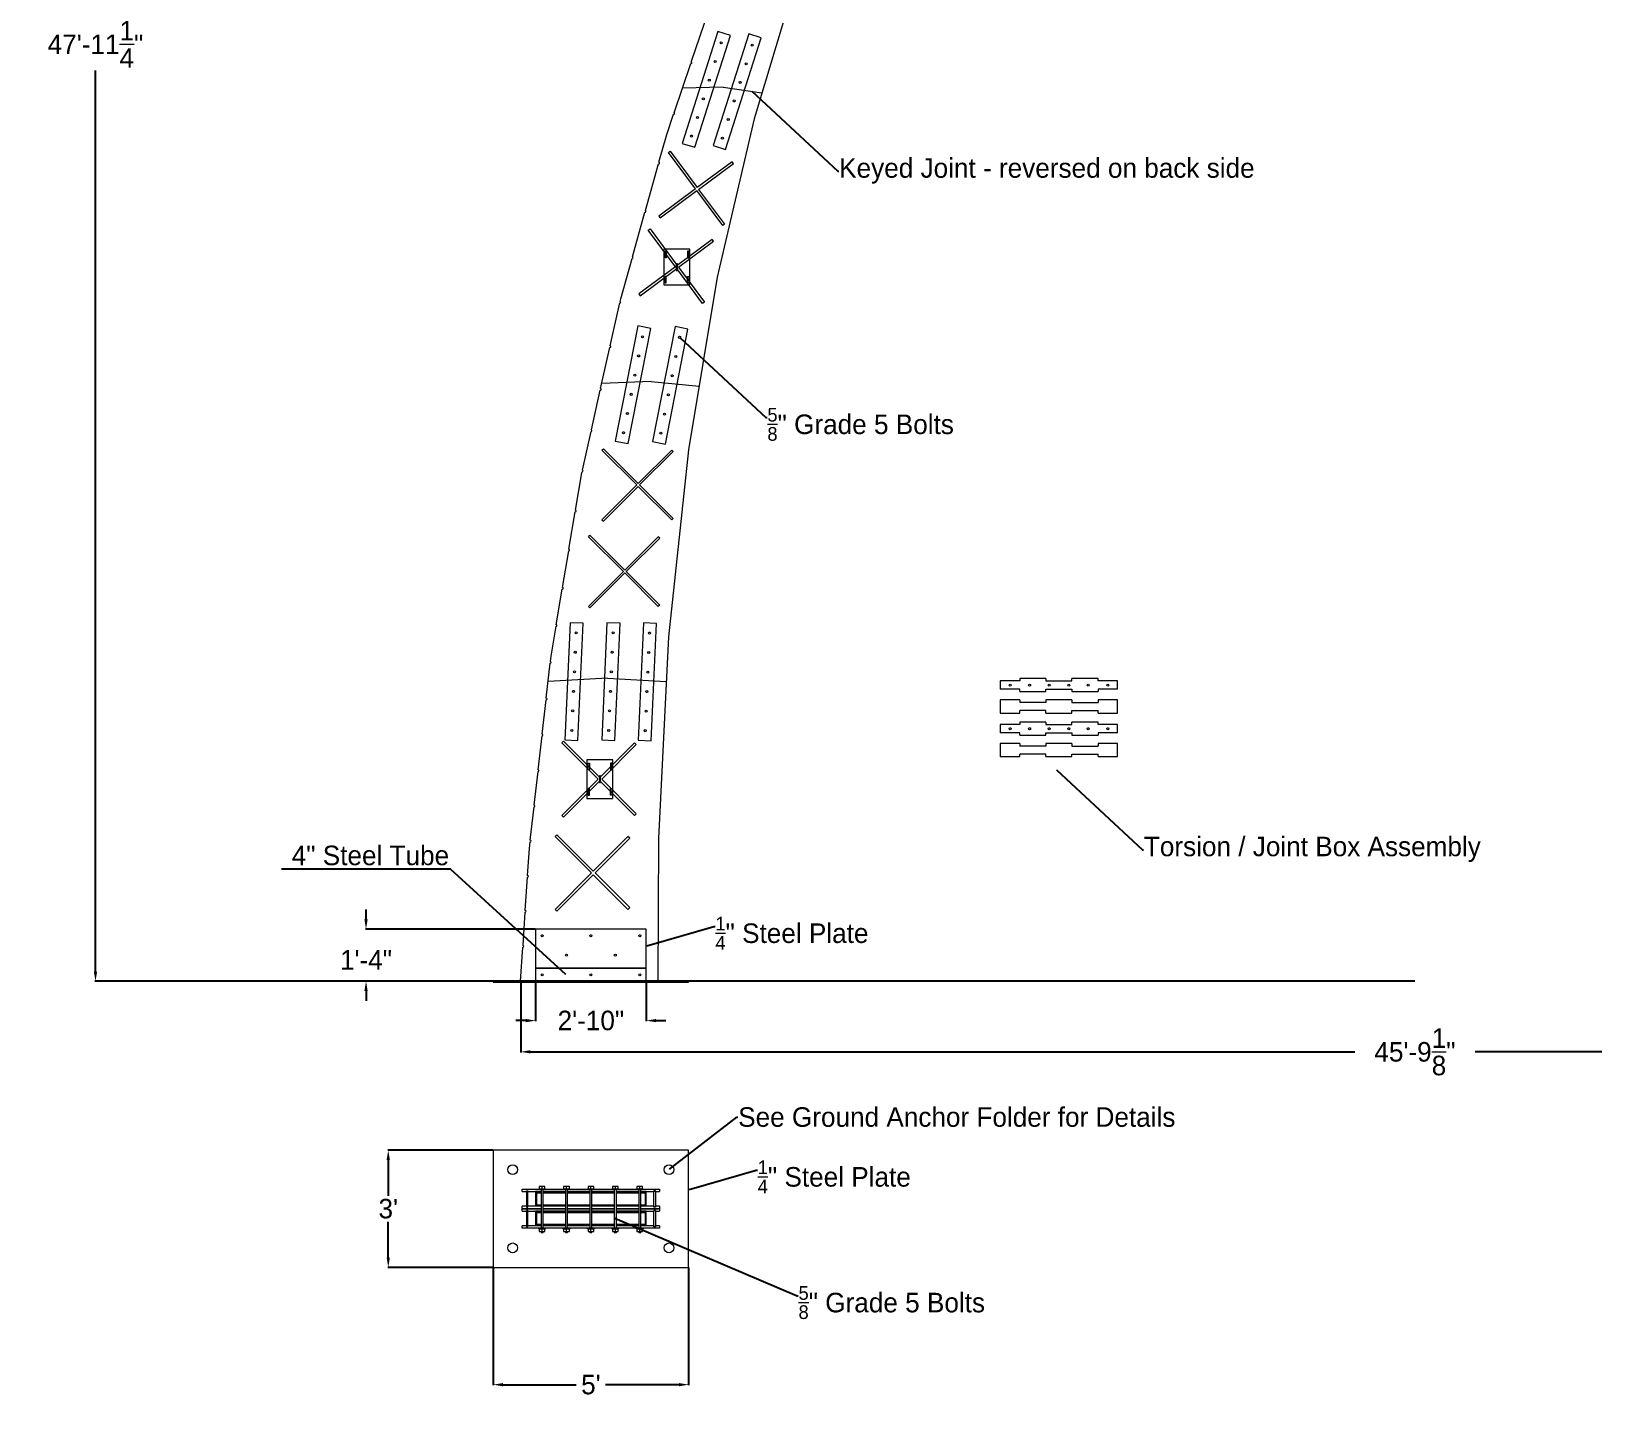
# Model space of a CAD drawing. Extents: x 0 to 8043, y -128 to 1090.
# Drawn here: x 6340.9 to 6820.6, y -127.7 to 295.4 of the extents above; entities that cross this region are included whole.
import ezdxf
from ezdxf import colors
from ezdxf.entities.mleader import LeaderData, LeaderLine
from ezdxf.math import Vec2, Vec3

# ---------------------------------------------------------------- set-up
doc = ezdxf.new("R2010")
doc.units = 0
doc.header["$MEASUREMENT"] = 0
doc.layers.get('0').update_dxf_attribs({"linetype": 'CONTINUOUS', "lineweight": 9})
doc.layers.get('Defpoints').update_dxf_attribs({"linetype": 'CONTINUOUS', "lineweight": 9})
for name, color, linetype, lineweight in [('Annotation', 7, 'CONTINUOUS', 9), ('Base Plates', 6, 'CONTINUOUS', 9), ('Compression Box', 1, 'CONTINUOUS', 9), ('Interior Blocking', 6, 'CONTINUOUS', 9), ('Joints', 3, 'CONTINUOUS', 9)]:
    doc.layers.add(name, color=color, linetype=linetype, lineweight=lineweight)
doc.dimstyles.get("Standard").update_dxf_attribs({"dimtxt": 0.18, "dimasz": 0.18, "dimexe": 0.18, "dimexo": 0.0625, "dimgap": 0.09, "dimtad": 0, "dimtih": 1, "dimtoh": 1, "dimdec": 4, "dimzin": 0, "dimdsep": 46, "dimtxsty": 'Standard', "dimcen": 0.09, "dimadec": 0, "dimazin": 0, "dimtfac": 1, "dimtdec": 4, "dimtofl": 0, "dimtmove": 2, "dimatfit": 3, "dimfxl": 1, "dimtolj": 1, "dimtzin": 0, "dimarcsym": 0})

# ---------------------------------------------------------------- blocks, each defined once
blk = doc.blocks.new('*U6')
at = {"layer": 'Joints'}
blk.add_circle((0, 0), 0.312, dxfattribs=at)
blk = doc.blocks.new('*U7')
at = {"layer": 'Joints', "color": 0, "linetype": 'ByBlock', "lineweight": -2, "transparency": 16777216}
for p in [(0, 0), (0, -6), (0, -12), (0, -18), (0, -24), (0, -30)]:
    blk.add_blockref('*U6', p, dxfattribs=at)
blk = doc.blocks.new('*U8')
at = {"layer": 'Joints'}
blk.add_circle((0, 0), 0.312, dxfattribs=at)
blk = doc.blocks.new('*U9')
at = {"layer": 'Joints', "color": 0, "linetype": 'ByBlock', "lineweight": -2, "transparency": 16777216}
for p in [(0, 0), (0, -6), (0, -12), (0, -18), (0, -24), (0, -30)]:
    blk.add_blockref('*U8', p, dxfattribs=at)
blk = doc.blocks.new('*U10')
at = {"layer": 'Joints'}
blk.add_circle((0, 0), 0.312, dxfattribs=at)
blk = doc.blocks.new('*U11')
at = {"layer": 'Joints', "color": 0, "linetype": 'ByBlock', "lineweight": -2, "transparency": 16777216}
for p in [(0, 0), (0, -6), (0, -12), (0, -18), (0, -24), (0, -30)]:
    blk.add_blockref('*U10', p, dxfattribs=at)
blk = doc.blocks.new('*U20')
at = {"layer": 'Joints'}
blk.add_circle((0, 0), 0.312, dxfattribs=at)
blk = doc.blocks.new('*U21')
at = {"layer": 'Joints', "color": 0, "linetype": 'ByBlock', "lineweight": -2, "transparency": 16777216}
for p in [(0, 0), (0, -6), (0, -12), (0, -18), (0, -24), (0, -30)]:
    blk.add_blockref('*U20', p, dxfattribs=at)
blk = doc.blocks.new('*U25')
at = {"layer": 'Joints'}
blk.add_circle((0, 0), 0.312, dxfattribs=at)
blk = doc.blocks.new('*U26')
at = {"layer": 'Joints', "color": 0, "linetype": 'ByBlock', "lineweight": -2, "transparency": 16777216}
for p in [(0, 0), (0, -6), (0, -12), (0, -18), (0, -24), (0, -30)]:
    blk.add_blockref('*U25', p, dxfattribs=at)
blk = doc.blocks.new('*U27')
at = {"layer": 'Joints'}
blk.add_circle((0, 0), 0.312, dxfattribs=at)
blk = doc.blocks.new('*U28')
at = {"layer": 'Joints', "color": 0, "linetype": 'ByBlock', "lineweight": -2, "transparency": 16777216}
for p in [(0, 0), (0, -6), (0, -12), (0, -18), (0, -24), (0, -30)]:
    blk.add_blockref('*U27', p, dxfattribs=at)
blk = doc.blocks.new('*U29')
at = {"layer": 'Joints'}
blk.add_circle((0, 0), 0.312, dxfattribs=at)
blk = doc.blocks.new('*U30')
at = {"layer": 'Joints', "color": 0, "linetype": 'ByBlock', "lineweight": -2, "transparency": 16777216}
for p in [(0, 0), (0, -6), (0, -12), (0, -18), (0, -24), (0, -30)]:
    blk.add_blockref('*U29', p, dxfattribs=at)
blk = doc.blocks.new('*U31')
at = {"layer": 'Joints'}
blk.add_circle((0, 0), 0.312, dxfattribs=at)
blk = doc.blocks.new('*U32')
at = {"layer": 'Joints', "color": 0, "linetype": 'ByBlock', "lineweight": -2, "transparency": 16777216}
for p in [(0, 0), (0, -6), (0, -12), (0, -18), (0, -24), (0, -30)]:
    blk.add_blockref('*U31', p, dxfattribs=at)
blk = doc.blocks.new('*D80')
at = {"layer": 'Annotation', "color": 0, "lineweight": -2, "transparency": 16777216}
for p, q in [((6482.71, -84.07), (6482.71, -120.19)), ((6542.71, -84.07), (6542.71, -120.19)), ((6485.71, -120.01), (6508.21, -120.01)), ((6539.71, -120.01), (6517.21, -120.01))]:
    blk.add_line(p, q, dxfattribs=at)
at = {"layer": 'Annotation', "color": 0, "transparency": 16777216}
for points in [[(6485.71, -119.51), (6485.71, -120.51), (6482.71, -120.01)], [(6539.71, -119.51), (6539.71, -120.51), (6542.71, -120.01)]]:
    blk.add_solid(points, dxfattribs=at)
at = {"layer": 'Defpoints', "color": 0, "transparency": 16777216}
for p in [(6482.71, -84.01), (6542.71, -84.01), (6542.71, -120.01)]:
    blk.add_point(p, dxfattribs=at)
at = {"layer": 'Annotation', "color": 0, "transparency": 16777216, "insert": (6512.71, -120.01), "char_height": 6, "attachment_point": 5}
blk.add_mtext("\\A1;5'", dxfattribs=at)
blk = doc.blocks.new('*D81')
at = {"layer": 'Annotation', "color": 0, "lineweight": -2, "transparency": 16777216}
for p, q in [((6482.65, -48.01), (6450.32, -48.01)), ((6450.5, -51.01), (6450.5, -62.01)), ((6450.5, -81.01), (6450.5, -70.01)), ((6482.65, -84.01), (6450.32, -84.01))]:
    blk.add_line(p, q, dxfattribs=at)
at = {"layer": 'Annotation', "color": 0, "transparency": 16777216}
for points in [[(6450, -51.01), (6451, -51.01), (6450.5, -48.01)], [(6450, -81.01), (6451, -81.01), (6450.5, -84.01)]]:
    blk.add_solid(points, dxfattribs=at)
at = {"layer": 'Defpoints', "color": 0, "transparency": 16777216}
for p in [(6482.71, -48.01), (6450.5, -84.01), (6482.71, -84.01)]:
    blk.add_point(p, dxfattribs=at)
at = {"layer": 'Annotation', "color": 0, "transparency": 16777216, "insert": (6450.5, -66.01), "char_height": 6, "attachment_point": 5}
blk.add_mtext("\\A1;3'", dxfattribs=at)
blk = doc.blocks.new('*D82')
at = {"layer": 'Annotation', "color": 0, "lineweight": -2, "transparency": 16777216}
for p, q in [((6443.67, 22.81), (6443.67, 25.81)), ((6495.65, 19.81), (6443.49, 19.81)), ((6495.65, 3.81), (6443.49, 3.81)), ((6443.67, 0.81), (6443.67, -2.19))]:
    blk.add_line(p, q, dxfattribs=at)
at = {"layer": 'Annotation', "color": 0, "transparency": 16777216}
for points in [[(6443.17, 22.81), (6444.17, 22.81), (6443.67, 19.81)], [(6443.17, 0.81), (6444.17, 0.81), (6443.67, 3.81)]]:
    blk.add_solid(points, dxfattribs=at)
at = {"layer": 'Defpoints', "color": 0, "transparency": 16777216}
for p in [(6495.71, 19.81), (6443.67, 3.81), (6495.71, 3.81)]:
    blk.add_point(p, dxfattribs=at)
at = {"layer": 'Annotation', "color": 0, "transparency": 16777216, "insert": (6443.67, 10.38), "char_height": 6, "attachment_point": 5}
blk.add_mtext('\\A1;1\'-4"', dxfattribs=at)
blk = doc.blocks.new('*D83')
at = {"layer": 'Annotation', "color": 0, "lineweight": -2, "transparency": 16777216}
for p, q in [((6495.71, 3.74), (6495.71, -8.44)), ((6529.71, 3.74), (6529.71, -8.44)), ((6492.71, -8.26), (6489.71, -8.26)), ((6532.71, -8.26), (6535.71, -8.26))]:
    blk.add_line(p, q, dxfattribs=at)
at = {"layer": 'Annotation', "color": 0, "transparency": 16777216}
for points in [[(6492.71, -7.76), (6492.71, -8.76), (6495.71, -8.26)], [(6532.71, -7.76), (6532.71, -8.76), (6529.71, -8.26)]]:
    blk.add_solid(points, dxfattribs=at)
at = {"layer": 'Defpoints', "color": 0, "transparency": 16777216}
for p in [(6495.71, 3.81), (6529.71, 3.81), (6529.71, -8.26)]:
    blk.add_point(p, dxfattribs=at)
at = {"layer": 'Annotation', "color": 0, "transparency": 16777216, "insert": (6512.71, -8.26), "char_height": 6, "attachment_point": 5}
blk.add_mtext('\\A1;2\'-10"', dxfattribs=at)
blk = doc.blocks.new('*U84')
at = {"layer": 'Joints'}
blk.add_circle((0, 0), 0.312, dxfattribs=at)
blk = doc.blocks.new('*U85')
at = {"layer": 'Joints', "color": 0, "linetype": 'ByBlock', "lineweight": -2, "transparency": 16777216}
for p in [(0, 0), (0, -6), (0, -12), (0, -18), (0, -24), (0, -30)]:
    blk.add_blockref('*U84', p, dxfattribs=at)
blk = doc.blocks.new('*D86')
at = {"layer": 'Annotation', "color": 0, "lineweight": -2, "transparency": 16777216}
for p, q in [((6491.15, 3.74), (6491.15, -18.02)), ((7040.26, 3.74), (7040.26, -18.02)), ((6494.15, -17.84), (6747.2, -17.84)), ((7037.26, -17.84), (6784.2, -17.84))]:
    blk.add_line(p, q, dxfattribs=at)
at = {"layer": 'Annotation', "color": 0, "transparency": 16777216}
for points in [[(6494.15, -17.34), (6494.15, -18.34), (6491.15, -17.84)], [(7037.26, -17.34), (7037.26, -18.34), (7040.26, -17.84)]]:
    blk.add_solid(points, dxfattribs=at)
at = {"layer": 'Defpoints', "color": 0, "transparency": 16777216}
for p in [(6491.15, 3.81), (7040.26, 3.81), (7040.26, -17.84)]:
    blk.add_point(p, dxfattribs=at)
at = {"layer": 'Annotation', "color": 0, "transparency": 16777216, "insert": (6765.7, -17.84), "char_height": 6, "attachment_point": 5}
blk.add_mtext('\\A1;45\'-9{\\H1.000000x;\\S1/8;}"', dxfattribs=at)
blk = doc.blocks.new('*D87')
at = {"layer": 'Annotation', "color": 0, "lineweight": -2, "transparency": 16777216}
for p, q in [((6765.64, 579.03), (6360.44, 579.03)), ((6360.62, 576.03), (6360.62, 299.42)), ((6360.62, 6.81), (6360.62, 283.42)), ((6765.64, 3.81), (6360.44, 3.81))]:
    blk.add_line(p, q, dxfattribs=at)
at = {"layer": 'Annotation', "color": 0, "transparency": 16777216}
for points in [[(6360.12, 576.03), (6361.12, 576.03), (6360.62, 579.03)], [(6360.12, 6.81), (6361.12, 6.81), (6360.62, 3.81)]]:
    blk.add_solid(points, dxfattribs=at)
at = {"layer": 'Defpoints', "color": 0, "transparency": 16777216}
for p in [(6765.7, 579.03), (6360.62, 3.81), (6765.7, 3.81)]:
    blk.add_point(p, dxfattribs=at)
at = {"layer": 'Annotation', "color": 0, "transparency": 16777216, "insert": (6360.62, 291.42), "char_height": 6, "attachment_point": 5}
blk.add_mtext('\\A1;47\'-11{\\H1.000000x;\\S1/4;}"', dxfattribs=at)

msp = doc.modelspace()

# ---------------------------------------------------------------- linework, layer by layer
for p, q in [((6553.34246, 278.24739), (6540.82786, 277.9806)), ((6553.34246, 278.24739), (6565.2264, 276.54824)), ((6531.18617, 187.9173), (6516.05396, 187.34376)), ((6531.18617, 187.9173), (6545.92812, 186.49815)), ((6517.80149, 96.80613), (6499.58682, 95.79987)), ((6517.80149, 96.80613), (6535.85383, 95.80884)), ((6492.89741, -60.76103), (6492.89741, -60.51103)), ((6492.89741, -60.51103), (6493.39741, -60.51103)), ((6493.39741, -60.51103), (6493.39741, -60.76103)), ((6532.53148, -60.51103), (6532.03148, -60.51103)), ((6532.03148, -60.51103), (6532.03148, -60.76103)), ((6532.53148, -60.76103), (6532.53148, -60.51103)), ((6492.89741, -65.26103), (6492.89741, -65.51103)), ((6492.89741, -65.51103), (6493.39741, -65.51103)), ((6492.89741, -66.76103), (6492.89741, -66.51103)), ((6492.89741, -66.51103), (6493.39741, -66.51103)), ((6493.39741, -65.51103), (6493.39741, -65.26103)), ((6493.39741, -66.51103), (6493.39741, -66.76103)), ((6532.03148, -65.51103), (6532.03148, -65.26103)), ((6532.53148, -65.51103), (6532.03148, -65.51103)), ((6532.53148, -66.51103), (6532.03148, -66.51103)), ((6532.03148, -66.51103), (6532.03148, -66.76103)), ((6532.53148, -65.26103), (6532.53148, -65.51103)), ((6532.53148, -66.76103), (6532.53148, -66.51103)), ((6492.89741, -71.26103), (6492.89741, -71.51103)), ((6492.89741, -71.51103), (6493.39741, -71.51103)), ((6493.39741, -71.51103), (6493.39741, -71.26103)), ((6532.03148, -71.51103), (6532.03148, -71.26103)), ((6532.53148, -71.51103), (6532.03148, -71.51103)), ((6532.53148, -71.26103), (6532.53148, -71.51103))]:
    msp.add_line(p, q)
for points in [[(6831.21171, 508.98447), (6813.13999, 521.50949), (6795.97652, 530.37006), (6780.0537, 535.63554), (6765.70394, 537.37529), (6751.35415, 535.63554), (6735.43125, 530.37006), (6718.26764, 521.50949), (6700.19574, 508.98447), (6681.54796, 492.72564), (6662.65671, 472.66364), (6643.85441, 448.72912), (6625.47347, 420.85272), (6607.84631, 388.96508), (6591.30533, 352.99684), (6576.18296, 312.87864), (6562.81161, 268.54113), (6551.52368, 219.91495), (6542.6516, 166.93074), (6536.52777, 109.51915), (6533.48462, 47.6108), (6533.28148, 3.80613), (6491.14741, 3.80613), (6491.83589, 14.31633)], [(6543.53505, 285.96468), (6548.91779, 301.83948)], [(6538.26779, 270.43045), (6543.37449, 285.49116)], [(6533.60568, 255.20239), (6536.0012, 263.7458), (6538.10724, 269.95693)], [(6529.44712, 240.37121), (6533.47069, 254.72096)], [(6525.46824, 226.18088), (6529.31213, 239.88978)], [(6521.68078, 212.51221), (6521.85834, 213.30646), (6525.33325, 225.69944)], [(6518.63081, 198.86989), (6521.57169, 212.02425)], [(6515.69379, 185.73278), (6518.52172, 198.38194)], [(6512.85497, 173.03487), (6515.5847, 185.24482)], [(6510.10114, 160.71716), (6512.74588, 172.54691)], [(6507.98693, 148.40434), (6509.90981, 159.86132), (6509.99205, 160.2292)], [(6505.97431, 136.41265), (6507.90417, 147.91124)], [(6504.01086, 124.71394), (6505.89155, 135.91955)], [(6502.08895, 113.26275), (6503.9281, 124.22084)], [(6500.28317, 101.98379), (6500.46099, 103.56293), (6502.0062, 112.76964)], [(6499.01438, 90.71636), (6500.22722, 101.48693)], [(6497.76585, 79.62882), (6498.95843, 90.2195)], [(6496.53333, 68.68344), (6497.7099, 79.13196)], [(6495.31277, 57.84428), (6496.47738, 68.18658)], [(6494.10027, 47.0768), (6495.25682, 57.34742)], [(6493.27606, 36.3015), (6493.8173, 44.56387), (6494.04433, 46.57994)], [(6492.57196, 25.55284), (6493.24338, 35.80257)], [(6491.86858, 14.81526), (6492.53927, 25.05391)], [(6491.64741, -60.76103), (6491.64741, -60.01103), (6533.78148, -60.01103), (6533.78148, -60.76103)], [(6491.64741, -60.76103), (6492.89741, -60.76103)], [(6493.39741, -60.76103), (6497.40194, -60.76103)], [(6498.02694, -60.76103), (6504.90194, -60.76103)], [(6505.52694, -60.76103), (6512.40194, -60.76103)], [(6513.02694, -60.76103), (6519.90194, -60.76103)], [(6520.52694, -60.76103), (6527.40194, -60.76103)], [(6528.02694, -60.76103), (6532.03148, -60.76103)], [(6532.53148, -60.76103), (6533.78148, -60.76103)], [(6492.89741, -65.26103), (6491.64741, -65.26103)], [(6497.40194, -66.01103), (6491.64741, -66.01103), (6491.64741, -65.26103)], [(6491.64741, -66.76103), (6491.64741, -66.01103), (6497.40194, -66.01103)], [(6491.64741, -66.76103), (6492.89741, -66.76103)], [(6497.40194, -65.26103), (6493.39741, -65.26103)], [(6493.39741, -66.76103), (6497.40194, -66.76103)], [(6504.90194, -65.26103), (6498.02694, -65.26103)], [(6504.90194, -66.01103), (6498.02694, -66.01103)], [(6498.02694, -66.01103), (6504.90194, -66.01103)], [(6498.02694, -66.76103), (6504.90194, -66.76103)], [(6512.40194, -65.26103), (6505.52694, -65.26103)], [(6512.40194, -66.01103), (6505.52694, -66.01103)], [(6505.52694, -66.01103), (6512.40194, -66.01103)], [(6505.52694, -66.76103), (6512.40194, -66.76103)], [(6519.90194, -65.26103), (6513.02694, -65.26103)], [(6519.90194, -66.01103), (6513.02694, -66.01103)], [(6513.02694, -66.01103), (6519.90194, -66.01103)], [(6513.02694, -66.76103), (6519.90194, -66.76103)], [(6527.40194, -65.26103), (6520.52694, -65.26103)], [(6527.40194, -66.01103), (6520.52694, -66.01103)], [(6520.52694, -66.01103), (6527.40194, -66.01103)], [(6520.52694, -66.76103), (6527.40194, -66.76103)], [(6533.78148, -65.26103), (6533.78148, -66.01103), (6528.02694, -66.01103)], [(6532.03148, -65.26103), (6528.02694, -65.26103)], [(6528.02694, -66.01103), (6533.78148, -66.01103), (6533.78148, -66.76103)], [(6528.02694, -66.76103), (6532.03148, -66.76103)], [(6533.78148, -65.26103), (6532.53148, -65.26103)], [(6532.53148, -66.76103), (6533.78148, -66.76103)], [(6533.78148, -71.26103), (6533.78148, -72.01103), (6491.64741, -72.01103), (6491.64741, -71.26103)], [(6492.89741, -71.26103), (6491.64741, -71.26103)], [(6497.40194, -71.26103), (6493.39741, -71.26103)], [(6504.90194, -71.26103), (6498.02694, -71.26103)], [(6512.40194, -71.26103), (6505.52694, -71.26103)], [(6519.90194, -71.26103), (6513.02694, -71.26103)], [(6527.40194, -71.26103), (6520.52694, -71.26103)], [(6532.03148, -71.26103), (6528.02694, -71.26103)], [(6533.78148, -71.26103), (6532.53148, -71.26103)]]:
    msp.add_lwpolyline(points)
for points in [[(6492.92241, -65.44853), (6493.37241, -65.44853), (6493.37241, -60.57353), (6492.92241, -60.57353)], [(6532.50648, -65.44853), (6532.05648, -65.44853), (6532.05648, -60.57353), (6532.50648, -60.57353)], [(6492.92241, -71.44853), (6493.37241, -71.44853), (6493.37241, -66.57353), (6492.92241, -66.57353)], [(6532.50648, -71.44853), (6532.05648, -71.44853), (6532.05648, -66.57353), (6532.50648, -66.57353)]]:
    msp.add_lwpolyline(points, close=True)
for centre, start, end in [((6543.45477, 285.72792), 251.2695167, 71.2695167), ((6538.18751, 270.19369), 251.2695167, 71.2695167), ((6533.53819, 254.96168), 254.3368574, 74.3368574), ((6529.37962, 240.13049), 254.3368574, 74.3368574), ((6525.40075, 225.94016), 254.3368574, 74.3368574), ((6521.62623, 212.26823), 257.3978224, 77.3978224), ((6518.57627, 198.62592), 257.3978224, 77.3978224), ((6515.63925, 185.4888), 257.3978224, 77.3978224), ((6512.80042, 172.79089), 257.3978224, 77.3978224), ((6510.0466, 160.47318), 257.3978224, 77.3978224), ((6507.94555, 148.15779), 260.4725822, 80.4725822), ((6505.93293, 136.1661), 260.4725822, 80.4725822), ((6503.96948, 124.46739), 260.4725822, 80.4725822), ((6502.04757, 113.01619), 260.4725822, 80.4725822), ((6500.25519, 101.73536), 263.575178, 83.575178), ((6498.98641, 90.46793), 263.575178, 83.575178), ((6497.73788, 79.38039), 263.575178, 83.575178), ((6496.50535, 68.43501), 263.575178, 83.575178), ((6495.28479, 57.59585), 263.575178, 83.575178), ((6494.0723, 46.82837), 263.575178, 83.575178), ((6493.25972, 36.05204), 266.2521082, 86.2521082), ((6492.55562, 25.30338), 266.2521082, 86.2521082), ((6491.85223, 14.5658), 266.2521082, 86.2521082)]:
    msp.add_arc(centre, 0.25, start, end)
at = {"layer": 'Base Plates'}
for p, q in [((6497.71444, -59.88603), (6497.71444, -59.13603)), ((6505.21444, -59.88603), (6505.21444, -59.13603)), ((6512.71444, -59.88603), (6512.71444, -59.13603)), ((6520.21444, -59.88603), (6520.21444, -59.13603)), ((6527.71444, -59.88603), (6527.71444, -59.13603)), ((6497.71444, -72.13603), (6497.46444, -72.26103)), ((6497.96445, -72.13603), (6497.71444, -72.26103)), ((6497.71444, -73.01103), (6497.71444, -72.26103)), ((6505.21444, -72.13603), (6504.96444, -72.26103)), ((6505.46445, -72.13603), (6505.21444, -72.26103)), ((6505.21444, -73.01103), (6505.21444, -72.26103)), ((6512.71444, -72.13603), (6512.46444, -72.26103)), ((6512.96445, -72.13603), (6512.71444, -72.26103)), ((6512.71444, -73.01103), (6512.71444, -72.26103)), ((6520.21444, -72.13603), (6519.96444, -72.26103)), ((6520.46445, -72.13603), (6520.21444, -72.26103)), ((6520.21444, -73.01103), (6520.21444, -72.26103)), ((6527.71444, -72.13603), (6527.46444, -72.26103)), ((6527.96445, -72.13603), (6527.71444, -72.26103)), ((6527.71444, -73.01103), (6527.71444, -72.26103))]:
    msp.add_line(p, q, dxfattribs=at)
for points in [[(6495.71444, 7.80613), (6529.71444, 7.80613), (6529.71444, 19.80613), (6495.71444, 19.80613)], [(6495.71444, 7.80613), (6495.71444, 3.80613), (6529.71444, 3.80613), (6529.71444, 7.80613)], [(6482.71444, 3.80613), (6482.71444, 3.55613), (6542.71444, 3.55613), (6542.71444, 3.80613)], [(6482.71444, -48.01103), (6482.71444, -84.01103), (6542.71444, -84.01103), (6542.71444, -48.01103)], [(6496.71444, -59.88603), (6498.71444, -59.88603), (6498.71444, -60.01103), (6496.71444, -60.01103)], [(6496.83944, -59.88603), (6498.58944, -59.88603), (6498.58944, -59.13603), (6496.83944, -59.13603)], [(6504.21444, -59.88603), (6506.21444, -59.88603), (6506.21444, -60.01103), (6504.21444, -60.01103)], [(6504.33944, -59.88603), (6506.08944, -59.88603), (6506.08944, -59.13603), (6504.33944, -59.13603)], [(6511.71444, -59.88603), (6513.71444, -59.88603), (6513.71444, -60.01103), (6511.71444, -60.01103)], [(6511.83944, -59.88603), (6513.58944, -59.88603), (6513.58944, -59.13603), (6511.83944, -59.13603)], [(6519.21444, -59.88603), (6521.21444, -59.88603), (6521.21444, -60.01103), (6519.21444, -60.01103)], [(6519.33944, -59.88603), (6521.08944, -59.88603), (6521.08944, -59.13603), (6519.33944, -59.13603)], [(6526.71444, -59.88603), (6528.71444, -59.88603), (6528.71444, -60.01103), (6526.71444, -60.01103)], [(6526.83944, -59.88603), (6528.58944, -59.88603), (6528.58944, -59.13603), (6526.83944, -59.13603)], [(6496.71444, -72.01103), (6498.71444, -72.01103), (6498.71444, -72.13603), (6496.71444, -72.13603)], [(6496.83944, -73.01103), (6498.58944, -73.01103), (6498.58944, -72.26103), (6496.83944, -72.26103)], [(6504.21444, -72.01103), (6506.21444, -72.01103), (6506.21444, -72.13603), (6504.21444, -72.13603)], [(6504.33944, -73.01103), (6506.08944, -73.01103), (6506.08944, -72.26103), (6504.33944, -72.26103)], [(6511.71444, -72.01103), (6513.71444, -72.01103), (6513.71444, -72.13603), (6511.71444, -72.13603)], [(6511.83944, -73.01103), (6513.58944, -73.01103), (6513.58944, -72.26103), (6511.83944, -72.26103)], [(6519.21444, -72.01103), (6521.21444, -72.01103), (6521.21444, -72.13603), (6519.21444, -72.13603)], [(6519.33944, -73.01103), (6521.08944, -73.01103), (6521.08944, -72.26103), (6519.33944, -72.26103)], [(6526.71444, -72.01103), (6528.71444, -72.01103), (6528.71444, -72.13603), (6526.71444, -72.13603)], [(6526.83944, -73.01103), (6528.58944, -73.01103), (6528.58944, -72.26103), (6526.83944, -72.26103)]]:
    msp.add_lwpolyline(points, close=True, dxfattribs=at)
for points in [[(6497.40194, -60.76103), (6495.71444, -60.76103), (6495.71444, -61.01103), (6497.40194, -61.01103)], [(6497.40194, -61.01103), (6495.71444, -61.01103), (6495.71444, -65.01103), (6497.40194, -65.01103)], [(6497.40194, -61.26103), (6495.96444, -61.26103), (6495.96444, -64.76103), (6497.40194, -64.76103)], [(6497.40194, -60.01103), (6497.40194, -72.01103)], [(6498.02694, -72.01103), (6498.02694, -60.01103)], [(6504.90194, -60.76103), (6498.02694, -60.76103)], [(6498.02694, -61.01103), (6504.90194, -61.01103)], [(6504.90194, -61.01103), (6498.02694, -61.01103)], [(6504.90194, -61.26103), (6498.02694, -61.26103)], [(6504.90194, -60.01103), (6504.90194, -72.01103)], [(6505.52694, -72.01103), (6505.52694, -60.01103)], [(6512.40194, -60.76103), (6505.52694, -60.76103)], [(6505.52694, -61.01103), (6512.40194, -61.01103)], [(6512.40194, -61.01103), (6505.52694, -61.01103)], [(6512.40194, -61.26103), (6505.52694, -61.26103)], [(6512.40194, -60.01103), (6512.40194, -72.01103)], [(6513.02694, -72.01103), (6513.02694, -60.01103)], [(6519.90194, -60.76103), (6513.02694, -60.76103)], [(6513.02694, -61.01103), (6519.90194, -61.01103)], [(6519.90194, -61.01103), (6513.02694, -61.01103)], [(6519.90194, -61.26103), (6513.02694, -61.26103)], [(6519.90194, -60.01103), (6519.90194, -72.01103)], [(6520.52694, -72.01103), (6520.52694, -60.01103)], [(6527.40194, -60.76103), (6520.52694, -60.76103)], [(6520.52694, -61.01103), (6527.40194, -61.01103)], [(6527.40194, -61.01103), (6520.52694, -61.01103)], [(6527.40194, -61.26103), (6520.52694, -61.26103)], [(6527.40194, -60.01103), (6527.40194, -72.01103)], [(6528.02694, -72.01103), (6528.02694, -60.01103)], [(6528.02694, -61.01103), (6529.71444, -61.01103), (6529.71444, -60.76103), (6528.02694, -60.76103)], [(6528.02694, -65.01103), (6529.71444, -65.01103), (6529.71444, -61.01103), (6528.02694, -61.01103)], [(6528.02694, -64.76103), (6529.46444, -64.76103), (6529.46444, -61.26103), (6528.02694, -61.26103)], [(6497.40194, -65.26103), (6495.71444, -65.26103), (6495.71444, -65.01103), (6497.40194, -65.01103)], [(6497.40194, -66.76103), (6495.71444, -66.76103), (6495.71444, -67.01103), (6497.40194, -67.01103)], [(6497.40194, -67.01103), (6495.71444, -67.01103), (6495.71444, -71.01103), (6497.40194, -71.01103)], [(6498.02694, -64.76103), (6504.90194, -64.76103)], [(6498.02694, -65.01103), (6504.90194, -65.01103)], [(6498.02694, -65.01103), (6504.90194, -65.01103)], [(6504.90194, -65.26103), (6498.02694, -65.26103)], [(6504.90194, -66.76103), (6498.02694, -66.76103)], [(6504.90194, -67.01103), (6498.02694, -67.01103)], [(6498.02694, -67.01103), (6504.90194, -67.01103)], [(6505.52694, -64.76103), (6512.40194, -64.76103)], [(6505.52694, -65.01103), (6512.40194, -65.01103)], [(6505.52694, -65.01103), (6512.40194, -65.01103)], [(6512.40194, -65.26103), (6505.52694, -65.26103)], [(6512.40194, -66.76103), (6505.52694, -66.76103)], [(6512.40194, -67.01103), (6505.52694, -67.01103)], [(6505.52694, -67.01103), (6512.40194, -67.01103)], [(6513.02694, -64.76103), (6519.90194, -64.76103)], [(6513.02694, -65.01103), (6519.90194, -65.01103)], [(6513.02694, -65.01103), (6519.90194, -65.01103)], [(6519.90194, -65.26103), (6513.02694, -65.26103)], [(6519.90194, -66.76103), (6513.02694, -66.76103)], [(6519.90194, -67.01103), (6513.02694, -67.01103)], [(6513.02694, -67.01103), (6519.90194, -67.01103)], [(6520.52694, -64.76103), (6527.40194, -64.76103)], [(6520.52694, -65.01103), (6527.40194, -65.01103)], [(6520.52694, -65.01103), (6527.40194, -65.01103)], [(6527.40194, -65.26103), (6520.52694, -65.26103)], [(6527.40194, -66.76103), (6520.52694, -66.76103)], [(6527.40194, -67.01103), (6520.52694, -67.01103)], [(6520.52694, -67.01103), (6527.40194, -67.01103)], [(6528.02694, -65.01103), (6529.71444, -65.01103), (6529.71444, -65.26103), (6528.02694, -65.26103)], [(6528.02694, -67.01103), (6529.71444, -67.01103), (6529.71444, -66.76103), (6528.02694, -66.76103)], [(6528.02694, -71.01103), (6529.71444, -71.01103), (6529.71444, -67.01103), (6528.02694, -67.01103)], [(6497.40194, -71.26103), (6495.71444, -71.26103), (6495.71444, -71.01103), (6497.40194, -71.01103)], [(6497.40194, -67.26103), (6495.96444, -67.26103), (6495.96444, -70.76103), (6497.40194, -70.76103)], [(6504.90194, -67.26103), (6498.02694, -67.26103)], [(6498.02694, -70.76103), (6504.90194, -70.76103)], [(6498.02694, -71.01103), (6504.90194, -71.01103)], [(6498.02694, -71.01103), (6504.90194, -71.01103)], [(6504.90194, -71.26103), (6498.02694, -71.26103)], [(6512.40194, -67.26103), (6505.52694, -67.26103)], [(6505.52694, -70.76103), (6512.40194, -70.76103)], [(6505.52694, -71.01103), (6512.40194, -71.01103)], [(6505.52694, -71.01103), (6512.40194, -71.01103)], [(6512.40194, -71.26103), (6505.52694, -71.26103)], [(6519.90194, -67.26103), (6513.02694, -67.26103)], [(6513.02694, -70.76103), (6519.90194, -70.76103)], [(6513.02694, -71.01103), (6519.90194, -71.01103)], [(6513.02694, -71.01103), (6519.90194, -71.01103)], [(6519.90194, -71.26103), (6513.02694, -71.26103)], [(6527.40194, -67.26103), (6520.52694, -67.26103)], [(6520.52694, -70.76103), (6527.40194, -70.76103)], [(6520.52694, -71.01103), (6527.40194, -71.01103)], [(6520.52694, -71.01103), (6527.40194, -71.01103)], [(6527.40194, -71.26103), (6520.52694, -71.26103)], [(6528.02694, -70.76103), (6529.46444, -70.76103), (6529.46444, -67.26103), (6528.02694, -67.26103)], [(6528.02694, -71.01103), (6529.71444, -71.01103), (6529.71444, -71.26103), (6528.02694, -71.26103)], [(6497.46444, -72.26103), (6496.83944, -72.26103), (6496.83944, -72.13603), (6497.83944, -72.13603)], [(6497.40194, -73.01103), (6497.40194, -73.26103), (6498.02694, -73.26103), (6498.02694, -73.01103)], [(6498.08944, -72.13603), (6498.58944, -72.13603), (6498.58944, -72.26103), (6497.71444, -72.26103)], [(6504.96444, -72.26103), (6504.33944, -72.26103), (6504.33944, -72.13603), (6505.33944, -72.13603)], [(6504.90194, -73.01103), (6504.90194, -73.26103), (6505.52694, -73.26103), (6505.52694, -73.01103)], [(6505.58944, -72.13603), (6506.08944, -72.13603), (6506.08944, -72.26103), (6505.21444, -72.26103)], [(6512.46444, -72.26103), (6511.83944, -72.26103), (6511.83944, -72.13603), (6512.83944, -72.13603)], [(6512.40194, -73.01103), (6512.40194, -73.26103), (6513.02694, -73.26103), (6513.02694, -73.01103)], [(6513.08944, -72.13603), (6513.58944, -72.13603), (6513.58944, -72.26103), (6512.71444, -72.26103)], [(6519.96444, -72.26103), (6519.33944, -72.26103), (6519.33944, -72.13603), (6520.33944, -72.13603)], [(6519.90194, -73.01103), (6519.90194, -73.26103), (6520.52694, -73.26103), (6520.52694, -73.01103)], [(6520.58944, -72.13603), (6521.08944, -72.13603), (6521.08944, -72.26103), (6520.21444, -72.26103)], [(6527.46444, -72.26103), (6526.83944, -72.26103), (6526.83944, -72.13603), (6527.83944, -72.13603)], [(6527.40194, -73.01103), (6527.40194, -73.26103), (6528.02694, -73.26103), (6528.02694, -73.01103)], [(6528.08944, -72.13603), (6528.58944, -72.13603), (6528.58944, -72.26103), (6527.71444, -72.26103)]]:
    msp.add_lwpolyline(points, dxfattribs=at)
for centre, radius in [((6497.71444, 17.80613), 0.3125), ((6512.71444, 17.80613), 0.3125), ((6527.71444, 17.80613), 0.3125), ((6505.21444, 11.80613), 0.3125), ((6520.21444, 11.80613), 0.3125), ((6497.71444, 5.80613), 0.3125), ((6512.71444, 5.80613), 0.3125), ((6527.71444, 5.80613), 0.3125), ((6488.71444, -54.01103), 1.5), ((6536.71444, -54.01103), 1.5), ((6488.71444, -78.01103), 1.5), ((6536.71444, -78.01103), 1.5)]:
    msp.add_circle(centre, radius, dxfattribs=at)
at = {"layer": 'Compression Box'}
for points in [[(6535.11553, 217.54918), (6543.11553, 217.54918), (6543.11553, 228.52087), (6535.11553, 228.52087)], [(6535.49053, 227.91846), (6535.86553, 227.91846), (6535.86553, 225.91846), (6535.49053, 225.91846)], [(6542.74053, 227.91846), (6542.36553, 227.91846), (6542.36553, 225.91846), (6542.74053, 225.91846)], [(6539.30303, 224.03503), (6538.92803, 224.03503), (6538.92803, 222.03503), (6539.30303, 222.03503)], [(6535.49053, 218.1566), (6535.86553, 218.1566), (6535.86553, 220.1566), (6535.49053, 220.1566)], [(6542.74053, 218.1566), (6542.36553, 218.1566), (6542.36553, 220.1566), (6542.74053, 220.1566)], [(6511.4867, 59.92018), (6519.4867, 59.92018), (6519.4867, 71.79875), (6511.4867, 71.79875)], [(6511.8617, 70.7429), (6512.2367, 70.7429), (6512.2367, 68.7429), (6511.8617, 68.7429)], [(6519.1117, 70.7429), (6518.7367, 70.7429), (6518.7367, 68.7429), (6519.1117, 68.7429)], [(6511.8617, 60.98103), (6512.2367, 60.98103), (6512.2367, 62.98103), (6511.8617, 62.98103)], [(6515.6742, 66.85946), (6515.2992, 66.85946), (6515.2992, 64.85946), (6515.6742, 64.85946)], [(6519.1117, 60.98103), (6518.7367, 60.98103), (6518.7367, 62.98103), (6519.1117, 62.98103)]]:
    msp.add_lwpolyline(points, close=True, dxfattribs=at)
at = {"layer": 'Interior Blocking'}
for points in [[(6544.83616, 247.02752), (6536.48758, 258.25596), (6537.02062, 258.65228), (6545.3692, 247.42385)], [(6545.76553, 246.89081), (6556.46092, 254.84306), (6556.06459, 255.3761), (6545.3692, 247.42385)], [(6544.83616, 247.02752), (6533.60773, 238.67894), (6534.00405, 238.1459), (6545.23249, 246.49448)], [(6545.76553, 246.89081), (6553.71778, 236.19542), (6553.18474, 235.79909), (6545.23249, 246.49448)], [(6538.67406, 223.12755), (6530.32548, 234.35599), (6530.85852, 234.75231), (6539.2071, 223.52388)], [(6539.60343, 222.99084), (6550.29882, 230.94309), (6549.90249, 231.47613), (6539.2071, 223.52388)], [(6538.67406, 223.12755), (6527.44562, 214.77897), (6527.84195, 214.24593), (6539.07038, 222.59451)], [(6539.60343, 222.99084), (6547.55568, 212.29545), (6547.02264, 211.89912), (6539.07038, 222.59451)], [(6526.81249, 156.15151), (6516.10706, 166.85694), (6516.53417, 167.28405), (6527.2396, 156.57862)], [(6527.66671, 156.15151), (6537.94503, 166.42983), (6537.51792, 166.85694), (6527.2396, 156.57862)], [(6526.81249, 156.15151), (6516.10706, 145.44608), (6516.53417, 145.01897), (6527.2396, 155.7244)], [(6527.66671, 156.15151), (6537.94503, 145.87319), (6537.51792, 145.44608), (6527.2396, 155.7244)], [(6522.69226, 129.57612), (6511.98684, 140.28155), (6512.41395, 140.70866), (6523.11938, 130.00323)], [(6523.54649, 129.57612), (6533.8248, 139.85444), (6533.39769, 140.28155), (6523.11938, 130.00323)], [(6522.69226, 129.57612), (6511.98684, 118.8707), (6512.41395, 118.44359), (6523.11938, 129.14901)], [(6523.54649, 129.57612), (6533.8248, 119.29781), (6533.39769, 118.8707), (6523.11938, 129.14901)], [(6514.95637, 65.85946), (6503.78508, 77.03075), (6504.31541, 77.56108), (6515.4867, 66.38979)], [(6516.01703, 65.85946), (6526.65799, 76.50042), (6526.12766, 77.03075), (6515.4867, 66.38979)], [(6514.95637, 65.85946), (6503.78508, 54.68818), (6504.31541, 54.15785), (6515.4867, 65.32913)], [(6516.01703, 65.85946), (6526.65799, 55.21851), (6526.12766, 54.68818), (6515.4867, 65.32913)], [(6512.91644, 37.05274), (6501.74516, 48.22402), (6502.27549, 48.75435), (6513.44677, 37.58307)], [(6513.9771, 37.05274), (6524.61806, 47.69369), (6524.08773, 48.22402), (6513.44677, 37.58307)], [(6512.91644, 37.05274), (6501.74516, 25.88145), (6502.27549, 25.35112), (6513.44677, 36.52241)], [(6513.9771, 37.05274), (6524.61806, 26.41178), (6524.08773, 25.88145), (6513.44677, 36.52241)]]:
    msp.add_lwpolyline(points, dxfattribs=at)
at = {"layer": 'Joints'}
for p, q in [((6644.40849, 95.98349), (6638.40849, 95.98349)), ((6644.40849, 96.73349), (6644.40849, 95.98349)), ((6652.40849, 96.73349), (6652.40849, 95.98349)), ((6652.40849, 95.98349), (6660.40849, 95.98349)), ((6660.40849, 95.98349), (6660.40849, 96.73349)), ((6668.40849, 95.98349), (6668.40849, 96.73349)), ((6674.40849, 95.98349), (6668.40849, 95.98349)), ((6644.40849, 93.48349), (6638.40849, 93.48349)), ((6644.40849, 92.73349), (6644.40849, 93.48349)), ((6652.40849, 92.73349), (6652.40849, 93.48349)), ((6652.40849, 93.48349), (6660.40849, 93.48349)), ((6660.40849, 93.48349), (6660.40849, 92.73349)), ((6674.40849, 93.48349), (6668.40849, 93.48349)), ((6668.40849, 93.48349), (6668.40849, 92.73349)), ((6644.40849, 90.16065), (6644.40849, 89.41065)), ((6652.4085, 89.41065), (6644.40849, 89.41065)), ((6652.4085, 86.91065), (6644.40849, 86.91065)), ((6644.40849, 86.16065), (6644.40849, 86.91065)), ((6652.4085, 90.16065), (6652.4085, 89.41065)), ((6652.4085, 86.16065), (6652.4085, 86.91065)), ((6660.4085, 90.16065), (6660.4085, 89.41065)), ((6660.4085, 89.41065), (6668.40849, 89.41065)), ((6660.4085, 86.16065), (6660.4085, 86.91065)), ((6660.4085, 86.91065), (6668.40849, 86.91065)), ((6668.40849, 90.16065), (6668.40849, 89.41065)), ((6668.40849, 86.16065), (6668.40849, 86.91065)), ((6644.40849, 82.59246), (6638.40849, 82.59246)), ((6644.40849, 83.34246), (6644.40849, 82.59246)), ((6652.40849, 83.34246), (6652.40849, 82.59246)), ((6652.40849, 82.59246), (6660.40849, 82.59246)), ((6660.40849, 82.59246), (6660.40849, 83.34246)), ((6668.40849, 82.59246), (6668.40849, 83.34246)), ((6674.40849, 82.59246), (6668.40849, 82.59246)), ((6644.40849, 80.09246), (6638.40849, 80.09246)), ((6644.40849, 79.34246), (6644.40849, 80.09246)), ((6644.40849, 76.76962), (6644.40849, 76.01962)), ((6652.40849, 79.34246), (6652.40849, 80.09246)), ((6652.40849, 80.09246), (6660.40849, 80.09246)), ((6652.4085, 76.76962), (6652.4085, 76.01962)), ((6660.40849, 80.09246), (6660.40849, 79.34246)), ((6660.4085, 76.76962), (6660.4085, 76.01962)), ((6674.40849, 80.09246), (6668.40849, 80.09246)), ((6668.40849, 80.09246), (6668.40849, 79.34246)), ((6668.40849, 76.76962), (6668.40849, 76.01962)), ((6652.4085, 76.01962), (6644.40849, 76.01962)), ((6652.4085, 73.51962), (6644.40849, 73.51962)), ((6644.40849, 72.76962), (6644.40849, 73.51962)), ((6652.4085, 72.76962), (6652.4085, 73.51962)), ((6660.4085, 76.01962), (6668.40849, 76.01962)), ((6660.4085, 72.76962), (6660.4085, 73.51962)), ((6660.4085, 73.51962), (6668.40849, 73.51962)), ((6668.40849, 72.76962), (6668.40849, 73.51962))]:
    msp.add_line(p, q, dxfattribs=at)
for points in [[(6551.71108, 295.30701), (6540.76499, 261.01148), (6544.57561, 259.79525), (6555.52169, 294.09078)], [(6561.19713, 294.63501), (6550.25105, 260.33948), (6554.06166, 259.12325), (6565.00775, 293.41878)], [(6561.19713, 294.63501), (6550.25105, 260.33948), (6554.06166, 259.12325), (6565.00775, 293.41878)], [(6527.13445, 204.96955), (6520.21023, 169.64172), (6524.13554, 168.87237), (6531.05976, 204.20019)], [(6538.56585, 204.79758), (6531.64163, 169.46976), (6535.56694, 168.7004), (6542.49116, 204.02822)], [(6506.32334, 113.87325), (6504.71378, 77.90925), (6508.70978, 77.73041), (6510.31934, 113.69441)], [(6517.65117, 113.87325), (6516.04161, 77.90925), (6520.03761, 77.73041), (6521.64717, 113.69441)], [(6528.85452, 113.79294), (6527.24495, 77.82894), (6531.24095, 77.6501), (6532.85052, 113.6141)]]:
    msp.add_lwpolyline(points, close=True, dxfattribs=at)
for points in [[(6638.40849, 95.98349), (6638.40849, 93.48349)], [(6652.40849, 96.73349), (6644.40849, 96.73349)], [(6668.40849, 96.73349), (6660.40849, 96.73349)], [(6674.40849, 93.48349), (6674.40849, 95.98349)], [(6644.40849, 92.73349), (6652.40849, 92.73349)], [(6660.40849, 92.73349), (6668.40849, 92.73349)], [(6644.40849, 90.16065), (6638.4085, 90.16065), (6638.4085, 86.16065), (6644.40849, 86.16065)], [(6660.4085, 90.16065), (6652.4085, 90.16065)], [(6668.40849, 86.16065), (6674.4085, 86.16065), (6674.4085, 90.16065), (6668.40849, 90.16065)], [(6638.40849, 82.59246), (6638.40849, 80.09246)], [(6652.40849, 83.34246), (6644.40849, 83.34246)], [(6652.4085, 86.16065), (6660.4085, 86.16065)], [(6668.40849, 83.34246), (6660.40849, 83.34246)], [(6674.40849, 80.09246), (6674.40849, 82.59246)], [(6644.40849, 76.76962), (6638.4085, 76.76962), (6638.4085, 72.76962), (6644.40849, 72.76962)], [(6644.40849, 79.34246), (6652.40849, 79.34246)], [(6660.4085, 76.76962), (6652.4085, 76.76962)], [(6660.40849, 79.34246), (6668.40849, 79.34246)], [(6668.40849, 72.76962), (6674.4085, 72.76962), (6674.4085, 76.76962), (6668.40849, 76.76962)], [(6652.4085, 72.76962), (6660.4085, 72.76962)]]:
    msp.add_lwpolyline(points, dxfattribs=at)

# ---------------------------------------------------------------- block references
for name, p, rotation in [('*U11', (6552.70421, 291.84094), 342.29850649641), ('*U32', (6562.19027, 291.16893), 342.29850649641), ('*U9', (6528.52009, 201.64088), 348.9106535534984), ('*U30', (6539.95149, 201.46892), 348.9106535534984), ('*U7', (6508.18721, 110.78683), 357.4374471276784), ('*U26', (6519.51504, 110.78683), 357.4374471276784), ('*U28', (6530.71838, 110.70652), 357.4374471276784), ('*U85', (6671.40849, 94.73349), 270), ('*U21', (6671.40849, 81.34246), 270)]:
    msp.add_blockref(name, p, dxfattribs=dict(at, rotation=rotation))

# ---------------------------------------------------------------- dimensions: what is measured, and where the dimension line sits
at = {"layer": 'Annotation'}
for base, p1, p2, picture, middle in [((6360.62288, 3.80613), (6765.70394, 579.02919), (6765.70394, 3.80613), '*D87', (6360.62288, 291.41766)), ((6450.50314, -84.01103), (6482.71444, -48.01103), (6482.71444, -84.01103), '*D81', (6450.50314, -66.01103))]:
    dim = msp.add_linear_dim(base=base, p1=p1, p2=p2, angle=90, dimstyle='Standard', override={"dimtxt": 6, "dimasz": 3, "dimgap": 1, "dimlunit": 4, "dimcen": 3, "dimtmove": 0}, dxfattribs=at)
    dim.commit()
    dim.dimension.update_dxf_attribs({"geometry": picture, "text_midpoint": middle})
dim = msp.add_linear_dim(base=(6443.66571, 3.80613), p1=(6495.71444, 19.80613), p2=(6495.71444, 3.80613), angle=90, dimstyle='Standard', override={"dimtxt": 6, "dimasz": 3, "dimgap": 1, "dimlunit": 4, "dimcen": 3, "dimtmove": 0}, dxfattribs=at)
dim.commit()
dim.dimension.update_dxf_attribs({"geometry": '*D82', "text_midpoint": (6443.66571, 10.38011), "dimtype": 160})
for base, p1, p2, picture, middle in [((6529.71444, -8.25742), (6495.71444, 3.80613), (6529.71444, 3.80613), '*D83', (6512.71444, -8.25742)), ((7040.26057, -17.84315), (6491.14741, 3.80613), (7040.26057, 3.80613), '*D86', (6765.70399, -17.84315)), ((6542.71444, -120.00511), (6482.71444, -84.01103), (6542.71444, -84.01103), '*D80', (6512.71444, -120.00511))]:
    dim = msp.add_linear_dim(base=base, p1=p1, p2=p2, dimstyle='Standard', override={"dimtxt": 6, "dimasz": 3, "dimgap": 1, "dimlunit": 4, "dimcen": 3, "dimtmove": 0}, dxfattribs=at)
    dim.commit()
    dim.dimension.update_dxf_attribs({"geometry": picture, "text_midpoint": middle})

# ---------------------------------------------------------------- leaders
ml = msp.add_multileader_mtext('Standard', dxfattribs=at)
ml.set_content('\\A1;{\\H1x;Keyed Joint - reversed on back side}', color=256)
ml.set_leader_properties()
ml.build(insert=Vec2(0, 0))
ml.multileader.update_dxf_attribs({"text_right_attachment_type": 6, "dogleg_length": 0.36, "arrow_head_size": 0.18})
ctx = ml.context
ctx.base_point, ctx.char_height, ctx.arrow_head_size, ctx.landing_gap_size, ctx.plane_origin = Vec3(6588.84558, 252.45472), 6, 0.18, 0.09, Vec3(6712.11805, 231.75217)
ctx.right_attachment = 6
notes = []
notes.append((ctx, [(1, (1, 1, 0), (6588.48558, 252.45472), (1, 0), 0.36, [(0, [(6561.99582, 277.10767)], 0, [])])]))
ctx.mtext.insert, ctx.mtext.flow_direction = Vec3(6588.93558, 256.45472), 5
ml = msp.add_multileader_mtext('Standard', dxfattribs=at)
ml.set_content('\\A1;{\\H0.7x;\\S5/8;}" Grade 5 Bolts', color=256)
ml.set_leader_properties()
ml.build(insert=Vec2(0, 0))
ml.multileader.update_dxf_attribs({"text_right_attachment_type": 6, "dogleg_length": 0.36, "arrow_head_size": 0.18})
ctx = ml.context
ctx.base_point, ctx.char_height, ctx.arrow_head_size, ctx.landing_gap_size, ctx.plane_origin = Vec3(6566.80125, 176.81597), 6, 0.18, 0.09, Vec3(6690.07372, 156.11341)
ctx.right_attachment = 6
notes.append((ctx, [(1, (1, 1, 0), (6566.44125, 176.81597), (1, 0), 0.36, [(0, [(6539.95149, 201.46892)], 0, [])])]))
ctx.mtext.insert, ctx.mtext.flow_direction = Vec3(6566.89125, 179.81597), 5
ml = msp.add_multileader_mtext('Standard', dxfattribs=at)
ml.set_content('\\A1;Torsion / Joint Box Assembly ', color=256)
ml.set_leader_properties()
ml.build(insert=Vec2(0, 0))
ml.multileader.update_dxf_attribs({"text_right_attachment_type": 6, "dogleg_length": 0.36, "arrow_head_size": 0.18})
ctx = ml.context
ctx.base_point, ctx.char_height, ctx.arrow_head_size, ctx.landing_gap_size, ctx.plane_origin = Vec3(6682.38705, 44.19943), 6, 0.18, 0.09, Vec3(6805.65952, 23.49687)
ctx.right_attachment = 6
notes.append((ctx, [(1, (1, 1, 0), (6682.02705, 44.19943), (1, 0), 0.36, [(0, [(6655.53729, 68.85238)], 0, [])])]))
ctx.mtext.insert, ctx.mtext.flow_direction = Vec3(6682.47705, 48.19943), 5
ml = msp.add_multileader_mtext('Standard', dxfattribs=at)
ml.set_content('4" Steel Tube', color=256)
ml.set_leader_properties()
ml.build(insert=Vec2(0, 0))
ml.multileader.update_dxf_attribs({"text_right_attachment_type": 6, "dogleg_length": 0.36, "arrow_head_size": 0.18})
ctx = ml.context
ctx.base_point, ctx.char_height, ctx.arrow_head_size, ctx.landing_gap_size, ctx.plane_origin = Vec3(6398.10009, 42.44552), 6, 0.18, 0.09, Vec3(6505.17256, 5.80613)
ctx.right_attachment, ctx.text_align_type = 6, 2
notes.append((ctx, [(0, (1, 1, 0), (6469.64009, 38.24552), (-1, 0), 0.36, [(0, [(6505.17256, 5.80613)], 0, [])])]))
ctx.mtext.insert, ctx.mtext.alignment, ctx.mtext.flow_direction = Vec3(6469.19009, 45.44552), 3, 5
ml = msp.add_multileader_mtext('Standard', dxfattribs=at)
ml.set_content('\\A1;{\\H0.7x;\\S1/4;}" Steel Plate', color=256)
ml.set_leader_properties()
ml.build(insert=Vec2(0, 0))
ml.multileader.update_dxf_attribs({"text_right_attachment_type": 6, "dogleg_length": 0.36, "arrow_head_size": 0.18})
ctx = ml.context
ctx.base_point, ctx.char_height, ctx.arrow_head_size, ctx.landing_gap_size, ctx.plane_origin = Vec3(6550.83655, 20.60613), 6, 0.18, 0.09, Vec3(6529.71441, 4.44607)
ctx.right_attachment = 6
notes.append((ctx, [(0, (1, 1, 0), (6550.47655, 20.60613), (1, 0), 0.36, [(0, [(6529.71443, 14.6215)], 0, [])])]))
ctx.mtext.insert, ctx.mtext.flow_direction = Vec3(6550.92655, 23.60613), 5
ml = msp.add_multileader_mtext('Standard', dxfattribs=at)
ml.set_content('See Ground Anchor Folder for Details', color=256)
ml.set_leader_properties()
ml.build(insert=Vec2(0, 0))
ml.multileader.update_dxf_attribs({"text_right_attachment_type": 6, "dogleg_length": 0.36, "arrow_head_size": 0.18})
ctx = ml.context
ctx.base_point, ctx.char_height, ctx.arrow_head_size, ctx.landing_gap_size, ctx.plane_origin = Vec3(6557.83658, -37.85096), 6, 0.18, 0.09, Vec3(6536.71444, -54.01103)
ctx.right_attachment = 6
notes.append((ctx, [(0, (1, 1, 0), (6557.47658, -37.85096), (1, 0), 0.36, [(0, [(6536.71444, -54.01103)], 0, [])])]))
ctx.mtext.insert, ctx.mtext.flow_direction = Vec3(6557.92658, -34.85096), 5
ml = msp.add_multileader_mtext('Standard', dxfattribs=at)
ml.set_content('\\A1;{\\H0.7x;\\S1/4;}" Steel Plate', color=256)
ml.set_leader_properties()
ml.build(insert=Vec2(0, 0))
ml.multileader.update_dxf_attribs({"text_right_attachment_type": 6, "dogleg_length": 0.36, "arrow_head_size": 0.18})
ctx = ml.context
ctx.base_point, ctx.char_height, ctx.arrow_head_size, ctx.landing_gap_size, ctx.plane_origin = Vec3(6563.83657, -54.18294), 6, 0.18, 0.09, Vec3(6542.71443, -70.34301)
ctx.right_attachment = 6
notes.append((ctx, [(0, (1, 1, 0), (6563.47657, -54.18294), (1, 0), 0.36, [(0, [(6542.71444, -60.16757)], 0, [])])]))
ctx.mtext.insert, ctx.mtext.flow_direction = Vec3(6563.92657, -51.18294), 5
ml = msp.add_multileader_mtext('Standard', dxfattribs=at)
ml.set_content('\\A1;{\\H0.7x;\\S5/8;}" Grade 5 Bolts', color=256)
ml.set_leader_properties()
ml.build(insert=Vec2(0, 0))
ml.multileader.update_dxf_attribs({"text_right_attachment_type": 6, "dogleg_length": 0.36, "arrow_head_size": 0.18})
ctx = ml.context
ctx.base_point, ctx.char_height, ctx.arrow_head_size, ctx.landing_gap_size, ctx.plane_origin = Vec3(6576.36883, -92.76949), 6, 0.18, 0.09, Vec3(6666.99498, -113.47204)
ctx.right_attachment = 6
notes.append((ctx, [(1, (1, 1, 0), (6576.00883, -92.76949), (1, 0), 0.36, [(0, [(6519.90194, -68.84483)], 0, [])])]))
ctx.mtext.insert, ctx.mtext.flow_direction = Vec3(6576.45883, -89.76949), 5
for ctx, leaders in notes:
    for number, flags, end, landing, length, lines in leaders:
        leader = LeaderData()
        leader.index, (leader.has_last_leader_line, leader.has_dogleg_vector, leader.attachment_direction) = number, flags
        leader.last_leader_point, leader.dogleg_vector, leader.dogleg_length = Vec3(end), Vec3(landing), length
        for number, points, colour, breaks in lines:
            line = LeaderLine()
            line.index, line.vertices, line.color, line.breaks = number, Vec3.list(points), colors.encode_raw_color(colour), breaks
            leader.lines.append(line)
        ctx.leaders.append(leader)

doc.saveas('drawing.dxf')
